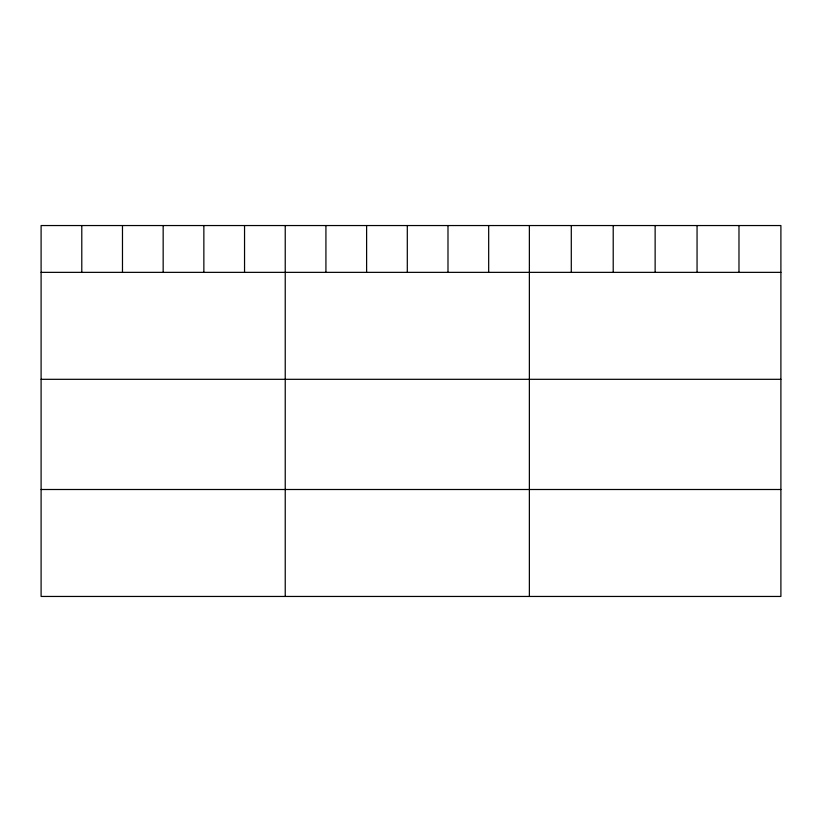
<?xml version="1.0" encoding="UTF-8"?>
<svg xmlns="http://www.w3.org/2000/svg" width="822" height="822" viewBox="0 0 822 822"><rect width="100%" height="100%" fill="white"/><g stroke="black" fill="none" stroke-linecap="round" stroke-linejoin="round"><path stroke-width="1.23" d="M780.9 272.359L780.9 596.453L41.1 596.453L41.1 225.547L780.9 225.547L780.9 272.359L41.1 272.359M41.1 379.312L780.9 379.312M41.1 489.501L780.9 489.501M738.978 225.547L738.978 272.359M697.056 225.547L697.056 272.359M655.134 225.547L655.134 272.359M613.212 225.547L613.212 272.359M571.29 225.547L571.29 272.359M529.368 225.547L529.368 596.453M488.679 225.547L488.679 272.359M447.99 225.547L447.99 272.359M407.301 225.547L407.301 272.359M366.612 225.547L366.612 272.359M325.923 225.547L325.923 272.359M285.234 225.547L285.234 596.453M244.545 225.547L244.545 272.359M203.856 225.547L203.856 272.359M163.167 225.547L163.167 272.359M122.478 225.547L122.478 272.359M81.789 225.547L81.789 272.359"/></g></svg>
